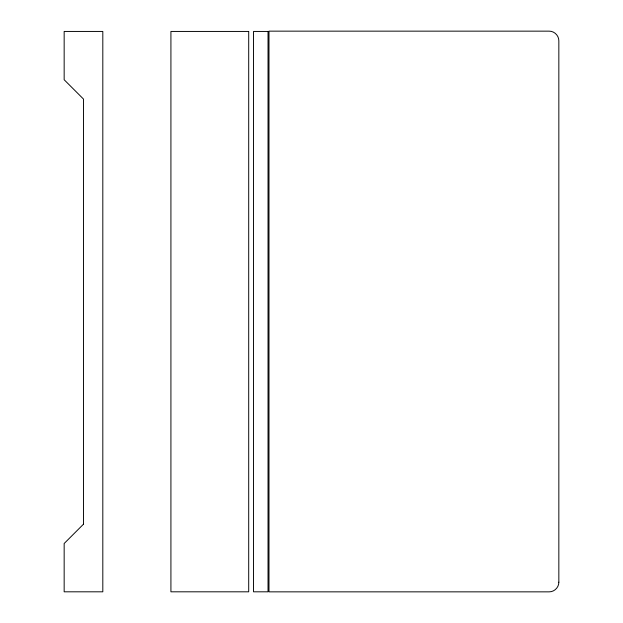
<?xml version="1.0" encoding="UTF-8"?>
<svg xmlns="http://www.w3.org/2000/svg" width="623" height="623" viewBox="0 0 623 623"><rect width="100%" height="100%" fill="white"/><g stroke="black" fill="none" stroke-linecap="round" stroke-linejoin="round"><path stroke-width="0.93" d="M558.839 582.186C558.924 587.357 554.338 591.928 549.175 591.85L268.988 591.85L268.988 31.15L549.175 31.15C554.338 31.072 558.924 35.643 558.839 40.814L558.839 582.186M83.482 524.184L64.161 543.505L64.161 591.811L102.811 591.811L102.811 31.438L64.161 31.438L64.161 79.744L83.482 99.065L83.482 524.184M248.702 31.438L170.92 31.438L170.92 591.811L248.702 591.811L248.702 31.438M268.022 31.438L253.53 31.438L253.53 591.811L268.022 591.811L268.022 31.438"/></g></svg>
